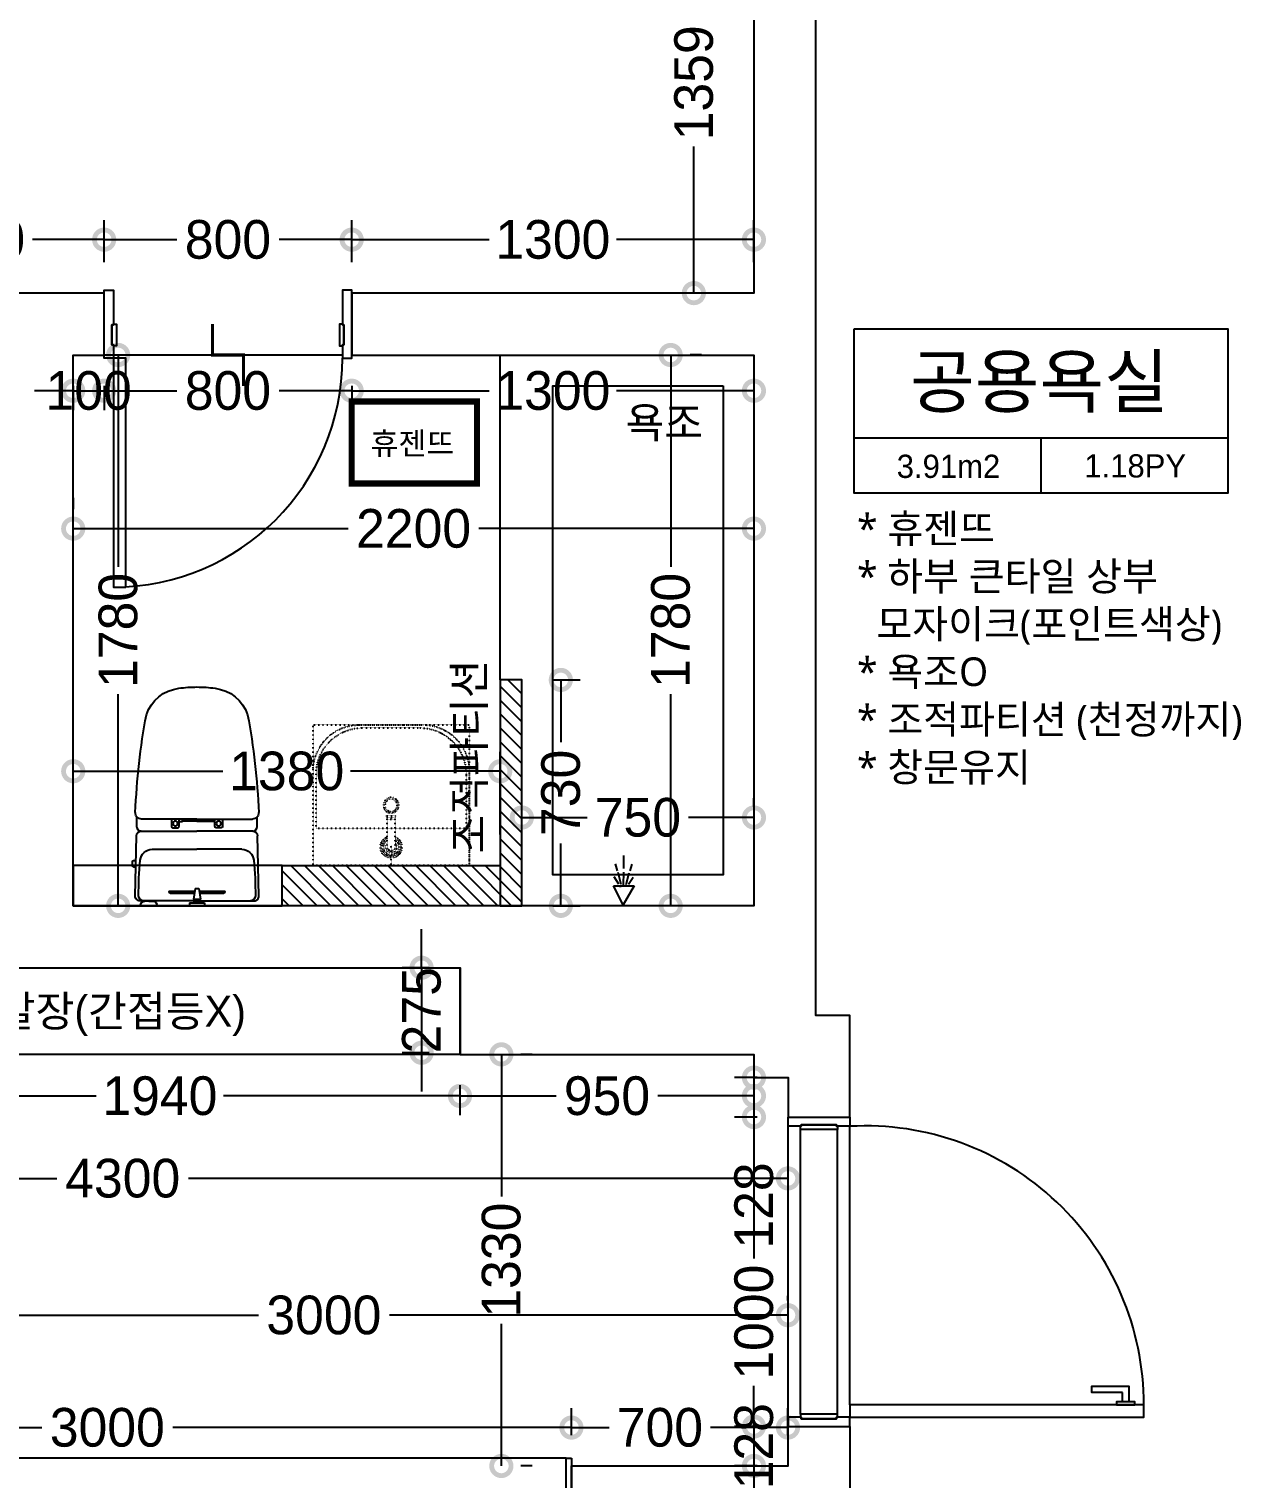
# Model space of a CAD drawing. Header units: millimetres. Extents: x 43335 to 261478, y -4312 to 41218.
# Drawn here: x 103300 to 107217, y 17575 to 22261 of the extents above; entities that cross this region are included whole.
import ezdxf
from ezdxf.enums import TextEntityAlignment as Align

# ---------------------------------------------------------------- set-up
doc = ezdxf.new("R2010")
doc.units = ezdxf.units.MM
for name, pattern in [('CONT', [2, 1, 1]), ('DOT', [0.25, 0, -0.25]), ('HIDDEN', [0.375, 0.25, -0.125])]:
    doc.linetypes.add(name, pattern=pattern)
for name, color, linetype in [('0-ELC TEXT', 7, 'Continuous'), ('03-TEXT', 3, 'Continuous'), ('06-FUR', 6, 'Continuous'), ('3.기호.계단선', 30, 'Continuous'), ('BATH', 5, 'Continuous'), ('CO-BATH', 6, 'Continuous'), ('DIM', 7, 'Continuous'), ('FIN', 2, 'Continuous'), ('HL', 6, 'HIDDEN'), ('P-门', 4, 'Continuous'), ('S-DIM', 7, 'Continuous'), ('TOILET-1', 6, 'Continuous'), ('문자선', 3, 'Continuous'), ('벽1', 2, 'Continuous'), ('욕실마감선', 4, 'Continuous'), ('인테리어_가구_제작', 6, 'Continuous'), ('인테리어_기타', 8, 'Continuous'), ('인테리어_해치_벽체', 8, 'Continuous'), ('평면_가구', 6, 'Continuous')]:
    doc.layers.add(name, color=color, linetype=linetype)
doc.layers.add('001_벽_창호', color=4, linetype='Continuous', lineweight=9)
doc.layers.add('C-LIGHITING', color=1, linetype='Continuous', lineweight=0)
doc.styles.add('넥슨고딕', font='HANDotum.ttf')
doc.styles.add('돋움', font='malgun.ttf')
doc.styles.add('스타일1', font='HANDotum.ttf')
doc.styles.add('코레일둥고', font='HANDotum.ttf')
doc.dimstyles.new('50', dxfattribs={"dimscale": 50, "dimtxt": 2.5, "dimasz": 2.5, "dimexe": 1.25, "dimexo": 2, "dimtad": 0, "dimdec": 0, "dimtxsty": '스타일1', "dimblk": 'DOTSMALL', "dimcen": 2.5, "dimclrd": 1, "dimclre": 1, "dimclrt": 2, "dimadec": 0, "dimazin": 0, "dimtfac": 1, "dimtdec": 0, "dimtix": 1, "dimtmove": 0, "dimatfit": 3, "dimldrblk": 'DOTSMALL', "dimfxl": 1.25, "dimarcsym": 0})

# ---------------------------------------------------------------- blocks, each defined once
blk = doc.blocks.new('_DOTSMALL')
at = {"color": 0, "linetype": 'ByBlock', "const_width": 0.5}
blk.add_lwpolyline([(-0.0625, 0, 1), (0.0625, 0, 1)], format="xyb", close=True, dxfattribs=at)
blk = doc.blocks.new('*D210')
at = {"layer": 'Defpoints', "color": 0, "transparency": 16777216}
for p in [(104826.4, 18947.5), (104826.4, 17617.5), (104826.4, 17617.5)]:
    blk.add_point(p, dxfattribs=at)
at = {"layer": 'S-DIM', "color": 1, "lineweight": -2, "transparency": 16777216}
for p, q in [((104826.4, 18947.5), (104826.4, 18488.5)), ((104926.4, 18947.5), (104888.9, 18947.5)), ((104826.4, 17617.5), (104826.4, 18076.4)), ((104926.4, 17617.5), (104888.9, 17617.5))]:
    blk.add_line(p, q, dxfattribs=at)
at = {"layer": 'S-DIM', "color": 1, "lineweight": -2, "transparency": 16777216, "xscale": 125, "yscale": 125, "zscale": 125}
for p, rotation in [((104826.4, 18947.5), 90), ((104826.4, 17617.5), 270)]:
    blk.add_blockref('_DOTSMALL', p, dxfattribs=dict(at, rotation=rotation))
at = {"layer": 'S-DIM', "color": 2, "transparency": 16777216, "insert": (104826.4, 18282.5), "char_height": 125, "attachment_point": 5, "rotation": 90, "style": '스타일1'}
blk.add_mtext('1330', dxfattribs=at)
blk = doc.blocks.new('*D211')
at = {"layer": 'Defpoints', "color": 0, "transparency": 16777216}
for p in [(101452.7, 18546.7), (101452.7, 18546.7), (105752.7, 18546.7)]:
    blk.add_point(p, dxfattribs=at)
at = {"layer": 'S-DIM', "color": 1, "lineweight": -2, "transparency": 16777216}
for p, q in [((101452.7, 18646.7), (101452.7, 18609.2)), ((105752.7, 18646.7), (105752.7, 18609.2)), ((101452.7, 18546.7), (103389.7, 18546.7)), ((105752.7, 18546.7), (103815.8, 18546.7))]:
    blk.add_line(p, q, dxfattribs=at)
at = {"layer": 'S-DIM', "color": 1, "lineweight": -2, "transparency": 16777216, "xscale": 125, "yscale": 125, "zscale": 125, "rotation": 180}
blk.add_blockref('_DOTSMALL', (101452.7, 18546.7), dxfattribs=at)
at = {"layer": 'S-DIM', "color": 1, "lineweight": -2, "transparency": 16777216, "xscale": 125, "yscale": 125, "zscale": 125}
blk.add_blockref('_DOTSMALL', (105752.7, 18546.7), dxfattribs=at)
at = {"layer": 'S-DIM', "color": 2, "transparency": 16777216, "insert": (103602.7, 18546.7), "char_height": 125, "attachment_point": 5, "style": '스타일1'}
blk.add_mtext('4300', dxfattribs=at)
blk = doc.blocks.new('*D212')
at = {"layer": 'Defpoints', "color": 0, "transparency": 16777216}
for p in [(105373.6, 21207.5), (105373.6, 19427.5), (105373.6, 19427.5)]:
    blk.add_point(p, dxfattribs=at)
at = {"layer": 'S-DIM', "color": 1, "lineweight": -2, "transparency": 16777216}
for p, q in [((105373.6, 21207.5), (105373.6, 20523.5)), ((105473.6, 21207.5), (105436.1, 21207.5)), ((105373.6, 19427.5), (105373.6, 20111.4)), ((105473.6, 19427.5), (105436.1, 19427.5))]:
    blk.add_line(p, q, dxfattribs=at)
at = {"layer": 'S-DIM', "color": 1, "lineweight": -2, "transparency": 16777216, "xscale": 125, "yscale": 125, "zscale": 125}
for p, rotation in [((105373.6, 21207.5), 90), ((105373.6, 19427.5), 270)]:
    blk.add_blockref('_DOTSMALL', p, dxfattribs=dict(at, rotation=rotation))
at = {"layer": 'S-DIM', "color": 2, "transparency": 16777216, "insert": (105373.6, 20317.5), "char_height": 125, "attachment_point": 5, "rotation": 90, "style": '스타일1'}
blk.add_mtext('1780', dxfattribs=at)
blk = doc.blocks.new('gasdgasdgsd')
at = {"layer": 'CO-BATH', "color": 8, "linetype": 'DOT'}
for p, q in [((103359.9, 11032.7), (103054.9, 11032.7)), ((103054.9, 11032.7), (103054.9, 10527.7)), ((103349.9, 11022.7), (103174.9, 11022.7)), ((103174.9, 11022.7), (103174.9, 10537.7)), ((103499.9, 10687.7), (103499.9, 10872.7)), ((103509.9, 10677.7), (103509.9, 10882.7)), ((103054.9, 10780.2), (103119.9, 10780.2)), ((103114.9, 10792.7), (103205.4, 10792.7)), ((103205.4, 10793.7), (103210.4, 10793.7)), ((103205.4, 10766.7), (103205.4, 10793.7)), ((103210.4, 10794.7), (103215.4, 10794.7)), ((103210.4, 10765.7), (103210.4, 10794.7)), ((103215.4, 10765.7), (103215.4, 10794.7)), ((103114.9, 10767.7), (103205.4, 10767.7)), ((103205.4, 10766.7), (103210.4, 10766.7)), ((103210.4, 10765.7), (103215.4, 10765.7)), ((103054.9, 10527.7), (103359.9, 10527.7)), ((103174.9, 10537.7), (103349.9, 10537.7))]:
    blk.add_line(p, q, dxfattribs=at)
blk.add_lwpolyline([(103509.9, 10527.7), (103509.9, 11032.7), (103054.9, 11032.7), (103054.9, 10527.7)], close=True, dxfattribs=at)
for radius in [25, 20]:
    blk.add_circle((103249.9, 10780.2), radius, dxfattribs=at)
for centre, radius, start, end in [((103349.9, 10872.7), 150, 0, 90), ((103359.9, 10882.7), 150, 0, 90), ((103114.9, 10780.2), 35, 20.9248, 339.0751), ((103114.9, 10780.2), 30, 24.6243, 335.3757), ((103114.9, 10780.2), 25, 30, 330), ((103114.9, 10780.2), 18, 43.9829, 316.017), ((103114.9, 10780.2), 12.5, 90, 270), ((103349.9, 10687.7), 150, 270, 0), ((103359.9, 10677.7), 150, 270, 0)]:
    blk.add_arc(centre, radius, start, end, dxfattribs=at)
blk = doc.blocks.new('A$C4B2D31F0')
at = {"layer": 'FIN', "color": 4}
for p, q in [((185, 690.9), (20.4, 690.9)), ((37.2, 692.3), (24.7, 692.3)), ((37.2, 692.3), (49.7, 692.3)), ((200.9, 690.9), (365.5, 690.9)), ((47.7, 523.7), (192.9, 523.7)), ((338.2, 523.7), (192.9, 523.7)), ((12.6, 465.9), (192.9, 465.9)), ((192.9, 426.6), (13.7, 426.6)), ((373.3, 465.9), (192.9, 465.9)), ((192.9, 426.6), (372.2, 426.6))]:
    blk.add_line(p, q, dxfattribs=at)
for points in [[(20.4, 690.9), (7.9, 690.9, 0.421209), (-7.1, 675.5), (-2.4, 480.5, 0.001659)], [(365.5, 690.9), (378, 690.9, -0.421209), (392.9, 675.5), (388.3, 480.5, -0.001659)], [(12.6, 465.9, 0.371724), (-1.8, 451.2, 0.003515), (-1, 420.3, 0.320541)], [(373.3, 465.9, -0.371724), (387.7, 451.2, -0.003515), (386.9, 420.3, -0.320541)]]:
    blk.add_lwpolyline(points, format="xyb", dxfattribs=at)
for centre, radius, start, end in [((24.7, 707.3), 15, 180, 270), ((49.7, 707.3), 15, 270, 0), ((1004.3, 663.1), 1000, 179.3116, 185.9437), ((20.4, 674.9), 16, 90, 179.3116), ((365.5, 674.9), 16, 0.6884, 90), ((-618.4, 663.1), 1000, 354.0563, 0.6884), ((49.4, 563.7), 40, 185.9437, 267.5129), ((336.5, 563.7), 40, 272.4871, 354.0563), ((12.6, 480.9), 15, 181.3651, 270), ((373.3, 480.9), 15, 270, 358.6349), ((13.7, 406.6), 20, 90, 182.3333), ((372.2, 406.6), 20, 357.6667, 90), ((2197.7, 495.6), 2205.9, 182.3333, 190.6081), ((-1811.8, 495.6), 2205.9, 349.3919, 357.6667), ((148.7, 128.9), 125.5, 198.2964, 263.4241), ((237.2, 128.9), 125.5, 276.5759, 341.7036), ((192.9, 405.9), 405.9, 261.6993, 270), ((192.9, 405.9), 405.9, 270, 278.3007)]:
    blk.add_arc(centre, radius, start, end, dxfattribs=at)
at = {"layer": 'HL', "linetype": 'Continuous'}
for p, q in [((168.9, 697.3), (168.9, 707.3)), ((216.9, 697.3), (216.9, 707.3)), ((106.4, 666.3), (184.4, 666.3)), ((106.4, 659.3), (185.5, 659.3)), ((168.9, 697.3), (216.9, 697.3)), ((186, 692.5), (180.6, 697.3)), ((181.6, 685.5), (186, 692.5)), ((187, 651.2), (181.6, 685.5)), ((181.6, 685.5), (204.3, 685.5)), ((186, 692.5), (199.9, 692.5)), ((198.9, 651.2), (204.3, 685.5)), ((199.9, 692.5), (205.3, 697.3)), ((204.3, 685.5), (199.9, 692.5)), ((200.4, 659.3), (279.4, 659.3)), ((201.4, 666.3), (279.4, 666.3)), ((187, 651.2), (198.9, 651.2)), ((-16, 576.9), (-16, 564.8)), ((-12, 580.9), (-4.8, 580.9)), ((-12, 560.8), (-4.3, 560.8)), ((192.9, 433.7), (146.6, 433.7)), ((192.9, 433.7), (239.3, 433.7))]:
    blk.add_line(p, q, dxfattribs=at)
for points in [[(110.4, 426.6), (110.4, 450.8, -0.414214), (114.4, 454.8), (130.9, 454.8, -0.414214), (134.9, 450.8), (134.9, 435.2), (134.9, 426.6)], [(134.9, 435.2), (144.6, 435.2, -0.414214), (146.6, 433.2), (146.6, 426.6)], [(251, 435.2), (241.3, 435.2, 0.414214), (239.3, 433.2), (239.3, 426.6)], [(275.5, 426.6), (275.5, 450.8, 0.414214), (271.5, 454.8), (255, 454.8, 0.414214), (251, 450.8), (251, 435.2), (251, 426.6)]]:
    blk.add_lwpolyline(points, format="xyb", dxfattribs=at)
for centre in [(122.9, 440.9), (262.9, 440.9)]:
    blk.add_circle(centre, 8, dxfattribs=at)
for centre, radius, start, end in [((106.4, 662.8), 3.5, 90, 270), ((279.4, 662.8), 3.5, 270, 90), ((-12, 576.9), 4, 90, 180), ((-12, 564.8), 4, 180, 270)]:
    blk.add_arc(centre, radius, start, end, dxfattribs=at)
blk = doc.blocks.new('AC-8')
at = {"layer": 'BATH'}
for p, q in [((-50.8, 54), (-0.1, 142.7)), ((-0.1, 142.7), (45.4, 54)), ((45.4, 54), (-50.8, 54)), ((-24.7, 46.5), (-46.3, 12.2)), ((-13.5, 47.3), (-27.7, -7.9)), ((-1.6, 49.5), (-1.6, -10.8)), ((10.4, 47.3), (24.5, -7.9)), ((21.6, 46.5), (43.2, 12.2)), ((-31.4, -16.2), (-41.1, -49)), ((-1.6, -27.3), (-1.6, -88.5)), ((28.3, -16.2), (38, -49))]:
    blk.add_line(p, q, dxfattribs=at)
blk = doc.blocks.new('A$C1AC25B95')
at = {"layer": '욕실마감선', "color": 8}
for p, q in [((28.3, 72.3), (28.3, 75)), ((53.3, 73.7), (53.3, 75))]:
    blk.add_line(p, q, dxfattribs=at)
at = {"layer": 'TOILET-1', "linetype": 'Continuous', "xscale": 0.873786407766195, "yscale": 0.873786407766195, "zscale": 0.873786407766195, "rotation": 180}
blk.add_blockref('AC-8', (39.7, 124.7), dxfattribs=at)
blk = doc.blocks.new('*D226')
at = {"layer": 'Defpoints', "color": 0, "transparency": 16777216}
for p in [(105642.7, 22766.5), (105448.5, 21407.5), (105642.7, 21407.5)]:
    blk.add_point(p, dxfattribs=at)
at = {"layer": 'S-DIM', "color": 1, "lineweight": -2, "transparency": 16777216}
for p, q in [((105542.7, 22766.5), (105386, 22766.5)), ((105448.5, 22766.5), (105448.5, 22293)), ((105448.5, 21407.5), (105448.5, 21880.9)), ((105542.7, 21407.5), (105386, 21407.5))]:
    blk.add_line(p, q, dxfattribs=at)
at = {"layer": 'S-DIM', "color": 1, "lineweight": -2, "transparency": 16777216, "xscale": 125, "yscale": 125, "zscale": 125}
for p, rotation in [((105448.5, 22766.5), 90), ((105448.5, 21407.5), 270)]:
    blk.add_blockref('_DOTSMALL', p, dxfattribs=dict(at, rotation=rotation))
at = {"layer": 'S-DIM', "color": 2, "transparency": 16777216, "insert": (105448.5, 22087), "char_height": 125, "attachment_point": 5, "rotation": 90, "style": '스타일1'}
blk.add_mtext('1359', dxfattribs=at)
blk = doc.blocks.new('*D227')
at = {"layer": 'Defpoints', "color": 0, "transparency": 16777216}
for p in [(105642.7, 21580.2), (104342.7, 21407.5), (105642.7, 21407.5)]:
    blk.add_point(p, dxfattribs=at)
at = {"layer": 'S-DIM', "color": 1, "lineweight": -2, "transparency": 16777216}
for p, q in [((104342.7, 21507.5), (104342.7, 21642.7)), ((105642.7, 21507.5), (105642.7, 21642.7)), ((104342.7, 21580.2), (104786.7, 21580.2)), ((105642.7, 21580.2), (105198.7, 21580.2))]:
    blk.add_line(p, q, dxfattribs=at)
at = {"layer": 'S-DIM', "color": 1, "lineweight": -2, "transparency": 16777216, "xscale": 125, "yscale": 125, "zscale": 125, "rotation": 180}
blk.add_blockref('_DOTSMALL', (104342.7, 21580.2), dxfattribs=at)
at = {"layer": 'S-DIM', "color": 1, "lineweight": -2, "transparency": 16777216, "xscale": 125, "yscale": 125, "zscale": 125}
blk.add_blockref('_DOTSMALL', (105642.7, 21580.2), dxfattribs=at)
at = {"layer": 'S-DIM', "color": 2, "transparency": 16777216, "insert": (104992.7, 21580.2), "char_height": 125, "attachment_point": 5, "style": '스타일1'}
blk.add_mtext('1300', dxfattribs=at)
blk = doc.blocks.new('*D228')
at = {"layer": 'Defpoints', "color": 0, "transparency": 16777216}
for p in [(103542.7, 21580.2), (103542.7, 21407.5), (104342.7, 21407.5)]:
    blk.add_point(p, dxfattribs=at)
at = {"layer": 'S-DIM', "color": 1, "lineweight": -2, "transparency": 16777216}
for p, q in [((103542.7, 21507.5), (103542.7, 21642.7)), ((104342.7, 21507.5), (104342.7, 21642.7)), ((103542.7, 21580.2), (103777.6, 21580.2)), ((104342.7, 21580.2), (104107.9, 21580.2))]:
    blk.add_line(p, q, dxfattribs=at)
at = {"layer": 'S-DIM', "color": 1, "lineweight": -2, "transparency": 16777216, "xscale": 125, "yscale": 125, "zscale": 125, "rotation": 180}
blk.add_blockref('_DOTSMALL', (103542.7, 21580.2), dxfattribs=at)
at = {"layer": 'S-DIM', "color": 1, "lineweight": -2, "transparency": 16777216, "xscale": 125, "yscale": 125, "zscale": 125}
blk.add_blockref('_DOTSMALL', (104342.7, 21580.2), dxfattribs=at)
at = {"layer": 'S-DIM', "color": 2, "transparency": 16777216, "insert": (103942.7, 21580.2), "char_height": 125, "attachment_point": 5, "style": '스타일1'}
blk.add_mtext('800', dxfattribs=at)
blk = doc.blocks.new('*D229')
at = {"layer": 'Defpoints', "color": 0, "transparency": 16777216}
for p in [(103542.7, 21580.2), (102752.7, 21407.5), (103542.7, 21407.5)]:
    blk.add_point(p, dxfattribs=at)
at = {"layer": 'S-DIM', "color": 1, "lineweight": -2, "transparency": 16777216}
for p, q in [((102752.7, 21507.5), (102752.7, 21642.7)), ((103542.7, 21507.5), (103542.7, 21642.7)), ((102752.7, 21580.2), (102983.9, 21580.2)), ((103542.7, 21580.2), (103311.6, 21580.2))]:
    blk.add_line(p, q, dxfattribs=at)
at = {"layer": 'S-DIM', "color": 1, "lineweight": -2, "transparency": 16777216, "xscale": 125, "yscale": 125, "zscale": 125, "rotation": 180}
blk.add_blockref('_DOTSMALL', (102752.7, 21580.2), dxfattribs=at)
at = {"layer": 'S-DIM', "color": 1, "lineweight": -2, "transparency": 16777216, "xscale": 125, "yscale": 125, "zscale": 125}
blk.add_blockref('_DOTSMALL', (103542.7, 21580.2), dxfattribs=at)
at = {"layer": 'S-DIM', "color": 2, "transparency": 16777216, "insert": (103147.7, 21580.2), "char_height": 125, "attachment_point": 5, "style": '스타일1'}
blk.add_mtext('790', dxfattribs=at)
blk = doc.blocks.new('*D314')
at = {"layer": 'Defpoints', "color": 0, "transparency": 16777216}
for p in [(104692.7, 18947.5), (105642.7, 18947.5), (105642.7, 18813.2)]:
    blk.add_point(p, dxfattribs=at)
at = {"layer": 'S-DIM', "color": 1, "lineweight": -2, "transparency": 16777216}
for p, q in [((104692.7, 18847.5), (104692.7, 18750.7)), ((105642.7, 18847.5), (105642.7, 18750.7)), ((104692.7, 18813.2), (105003.5, 18813.2)), ((105642.7, 18813.2), (105332, 18813.2))]:
    blk.add_line(p, q, dxfattribs=at)
at = {"layer": 'S-DIM', "color": 1, "lineweight": -2, "transparency": 16777216, "xscale": 125, "yscale": 125, "zscale": 125, "rotation": 180}
blk.add_blockref('_DOTSMALL', (104692.7, 18813.2), dxfattribs=at)
at = {"layer": 'S-DIM', "color": 1, "lineweight": -2, "transparency": 16777216, "xscale": 125, "yscale": 125, "zscale": 125}
blk.add_blockref('_DOTSMALL', (105642.7, 18813.2), dxfattribs=at)
at = {"layer": 'S-DIM', "color": 2, "transparency": 16777216, "insert": (105167.7, 18813.2), "char_height": 125, "attachment_point": 5, "style": '스타일1'}
blk.add_mtext('950', dxfattribs=at)
blk = doc.blocks.new('*D283')
at = {"layer": 'Defpoints', "color": 0, "transparency": 16777216}
for p in [(105752.7, 18872.5), (105642.7, 18745), (105752.7, 18745)]:
    blk.add_point(p, dxfattribs=at)
at = {"layer": 'S-DIM', "color": 1, "lineweight": -2, "transparency": 16777216}
for p, q in [((105652.7, 18872.5), (105580.2, 18872.5)), ((105642.7, 18872.5), (105642.7, 18745)), ((105652.7, 18745), (105580.2, 18745)), ((105642.7, 18745), (105642.7, 18618.7))]:
    blk.add_line(p, q, dxfattribs=at)
at = {"layer": 'S-DIM', "color": 1, "lineweight": -2, "transparency": 16777216, "xscale": 125, "yscale": 125, "zscale": 125}
for p, rotation in [((105642.7, 18872.5), 90), ((105642.7, 18745), 270)]:
    blk.add_blockref('_DOTSMALL', p, dxfattribs=dict(at, rotation=rotation))
at = {"layer": 'S-DIM', "color": 2, "transparency": 16777216, "insert": (105642.7, 18459.1), "char_height": 125, "attachment_point": 5, "rotation": 90, "style": '스타일1'}
blk.add_mtext('128', dxfattribs=at)
blk = doc.blocks.new('*D284')
at = {"layer": 'Defpoints', "color": 0, "transparency": 16777216}
for p in [(105752.7, 18745), (105642.7, 17745), (105752.7, 17745)]:
    blk.add_point(p, dxfattribs=at)
at = {"layer": 'S-DIM', "color": 1, "lineweight": -2, "transparency": 16777216}
for p, q in [((105652.7, 18745), (105580.2, 18745)), ((105642.7, 18745), (105642.7, 18288.1)), ((105642.7, 17745), (105642.7, 17876.1)), ((105652.7, 17745), (105580.2, 17745))]:
    blk.add_line(p, q, dxfattribs=at)
at = {"layer": 'S-DIM', "color": 1, "lineweight": -2, "transparency": 16777216, "xscale": 125, "yscale": 125, "zscale": 125}
for p, rotation in [((105642.7, 18745), 90), ((105642.7, 17745), 270)]:
    blk.add_blockref('_DOTSMALL', p, dxfattribs=dict(at, rotation=rotation))
at = {"layer": 'S-DIM', "color": 2, "transparency": 16777216, "insert": (105642.7, 18082.1), "char_height": 125, "attachment_point": 5, "rotation": 90, "style": '스타일1'}
blk.add_mtext('1000', dxfattribs=at)
blk = doc.blocks.new('*D285')
at = {"layer": 'Defpoints', "color": 0, "transparency": 16777216}
for p in [(105752.7, 17745), (105642.7, 17617.5), (105752.7, 17617.5)]:
    blk.add_point(p, dxfattribs=at)
at = {"layer": 'S-DIM', "color": 1, "lineweight": -2, "transparency": 16777216}
for p, q in [((105642.7, 17745), (105642.7, 17870)), ((105652.7, 17745), (105580.2, 17745)), ((105642.7, 17745), (105642.7, 17617.5)), ((105652.7, 17617.5), (105580.2, 17617.5)), ((105642.7, 17617.5), (105642.7, 17492.5))]:
    blk.add_line(p, q, dxfattribs=at)
at = {"layer": 'S-DIM', "color": 1, "lineweight": -2, "transparency": 16777216, "xscale": 125, "yscale": 125, "zscale": 125}
for p, rotation in [((105642.7, 17745), 270), ((105642.7, 17617.5), 90)]:
    blk.add_blockref('_DOTSMALL', p, dxfattribs=dict(at, rotation=rotation))
at = {"layer": 'S-DIM', "color": 2, "transparency": 16777216, "insert": (105642.7, 17681.2), "char_height": 125, "attachment_point": 5, "rotation": 90, "style": '스타일1'}
blk.add_mtext('128', dxfattribs=at)
blk = doc.blocks.new('*D286')
at = {"layer": 'Defpoints', "color": 0, "transparency": 16777216}
for p in [(105752.7, 17741.6), (105052.9, 17617.5), (105752.7, 17617.5)]:
    blk.add_point(p, dxfattribs=at)
at = {"layer": 'S-DIM', "color": 1, "lineweight": -2, "transparency": 16777216}
for p, q in [((105052.9, 17717.5), (105052.9, 17804.1)), ((105752.7, 17717.5), (105752.7, 17804.1)), ((105052.9, 17741.6), (105174.9, 17741.6)), ((105752.7, 17741.6), (105502.5, 17741.6))]:
    blk.add_line(p, q, dxfattribs=at)
at = {"layer": 'S-DIM', "color": 1, "lineweight": -2, "transparency": 16777216, "xscale": 125, "yscale": 125, "zscale": 125, "rotation": 180}
blk.add_blockref('_DOTSMALL', (105052.9, 17741.6), dxfattribs=at)
at = {"layer": 'S-DIM', "color": 1, "lineweight": -2, "transparency": 16777216, "xscale": 125, "yscale": 125, "zscale": 125}
blk.add_blockref('_DOTSMALL', (105752.7, 17741.6), dxfattribs=at)
at = {"layer": 'S-DIM', "color": 2, "transparency": 16777216, "insert": (105338.7, 17741.6), "char_height": 125, "attachment_point": 5, "style": '스타일1'}
blk.add_mtext('700', dxfattribs=at)
blk = doc.blocks.new('*D287')
at = {"layer": 'Defpoints', "color": 0, "transparency": 16777216}
for p in [(102052.9, 17741.6), (102052.9, 17617.5), (105052.9, 17617.5)]:
    blk.add_point(p, dxfattribs=at)
at = {"layer": 'S-DIM', "color": 1, "lineweight": -2, "transparency": 16777216}
for p, q in [((102052.9, 17717.5), (102052.9, 17804.1)), ((105052.9, 17717.5), (105052.9, 17804.1)), ((102052.9, 17741.6), (103341.2, 17741.6)), ((105052.9, 17741.6), (103764.6, 17741.6))]:
    blk.add_line(p, q, dxfattribs=at)
at = {"layer": 'S-DIM', "color": 1, "lineweight": -2, "transparency": 16777216, "xscale": 125, "yscale": 125, "zscale": 125, "rotation": 180}
blk.add_blockref('_DOTSMALL', (102052.9, 17741.6), dxfattribs=at)
at = {"layer": 'S-DIM', "color": 1, "lineweight": -2, "transparency": 16777216, "xscale": 125, "yscale": 125, "zscale": 125}
blk.add_blockref('_DOTSMALL', (105052.9, 17741.6), dxfattribs=at)
at = {"layer": 'S-DIM', "color": 2, "transparency": 16777216, "insert": (103552.9, 17741.6), "char_height": 125, "attachment_point": 5, "style": '스타일1'}
blk.add_mtext('3000', dxfattribs=at)
blk = doc.blocks.new('*D315')
at = {"layer": 'Defpoints', "color": 0, "transparency": 16777216}
for p in [(102752.7, 18947.5), (104692.7, 18947.5), (102752.7, 18813.2)]:
    blk.add_point(p, dxfattribs=at)
at = {"layer": 'S-DIM', "color": 1, "lineweight": -2, "transparency": 16777216}
for p, q in [((102752.7, 18847.5), (102752.7, 18750.7)), ((104692.7, 18847.5), (104692.7, 18750.7)), ((102752.7, 18813.2), (103516.7, 18813.2)), ((104692.7, 18813.2), (103928.7, 18813.2))]:
    blk.add_line(p, q, dxfattribs=at)
at = {"layer": 'S-DIM', "color": 1, "lineweight": -2, "transparency": 16777216, "xscale": 125, "yscale": 125, "zscale": 125, "rotation": 180}
blk.add_blockref('_DOTSMALL', (102752.7, 18813.2), dxfattribs=at)
at = {"layer": 'S-DIM', "color": 1, "lineweight": -2, "transparency": 16777216, "xscale": 125, "yscale": 125, "zscale": 125}
blk.add_blockref('_DOTSMALL', (104692.7, 18813.2), dxfattribs=at)
at = {"layer": 'S-DIM', "color": 2, "transparency": 16777216, "insert": (103722.7, 18813.2), "char_height": 125, "attachment_point": 5, "style": '스타일1'}
blk.add_mtext('1940', dxfattribs=at)
blk = doc.blocks.new('*D316')
at = {"layer": 'Defpoints', "color": 0, "transparency": 16777216}
for p in [(104692.7, 19227.5), (104568.6, 18952.7), (104692.7, 18952.7)]:
    blk.add_point(p, dxfattribs=at)
at = {"layer": 'S-DIM', "color": 1, "lineweight": -2, "transparency": 16777216}
for p, q in [((104568.6, 19227.5), (104568.6, 19352.5)), ((104592.7, 19227.5), (104506.1, 19227.5)), ((104568.6, 19227.5), (104568.6, 18952.7)), ((104592.7, 18952.7), (104506.1, 18952.7)), ((104568.6, 18952.7), (104568.6, 18827.7))]:
    blk.add_line(p, q, dxfattribs=at)
at = {"layer": 'S-DIM', "color": 1, "lineweight": -2, "transparency": 16777216, "xscale": 125, "yscale": 125, "zscale": 125}
for p, rotation in [((104568.6, 19227.5), 270), ((104568.6, 18952.7), 90)]:
    blk.add_blockref('_DOTSMALL', p, dxfattribs=dict(at, rotation=rotation))
at = {"layer": 'S-DIM', "color": 2, "transparency": 16777216, "insert": (104568.6, 19090.1), "char_height": 125, "attachment_point": 5, "rotation": 90, "style": '스타일1'}
blk.add_mtext('275', dxfattribs=at)
blk = doc.blocks.new('*D279')
at = {"layer": 'Defpoints', "color": 0, "transparency": 16777216}
for p in [(105642.7, 19712.9), (104892.7, 19648.2), (105642.7, 19648.2)]:
    blk.add_point(p, dxfattribs=at)
at = {"layer": 'S-DIM', "color": 1, "lineweight": -2, "transparency": 16777216}
for p, q in [((104892.7, 19748.2), (104892.7, 19775.4)), ((105642.7, 19748.2), (105642.7, 19775.4)), ((104892.7, 19712.9), (105103.9, 19712.9)), ((105642.7, 19712.9), (105431.6, 19712.9))]:
    blk.add_line(p, q, dxfattribs=at)
at = {"layer": 'S-DIM', "color": 1, "lineweight": -2, "transparency": 16777216, "xscale": 125, "yscale": 125, "zscale": 125, "rotation": 180}
blk.add_blockref('_DOTSMALL', (104892.7, 19712.9), dxfattribs=at)
at = {"layer": 'S-DIM', "color": 1, "lineweight": -2, "transparency": 16777216, "xscale": 125, "yscale": 125, "zscale": 125}
blk.add_blockref('_DOTSMALL', (105642.7, 19712.9), dxfattribs=at)
at = {"layer": 'S-DIM', "color": 2, "transparency": 16777216, "insert": (105267.7, 19712.9), "char_height": 125, "attachment_point": 5, "style": '스타일1'}
blk.add_mtext('750', dxfattribs=at)
blk = doc.blocks.new('*D280')
at = {"layer": 'Defpoints', "color": 0, "transparency": 16777216}
for p in [(104342.7, 21207.5), (105642.7, 21207.5), (104342.7, 21092)]:
    blk.add_point(p, dxfattribs=at)
at = {"layer": 'S-DIM', "color": 1, "lineweight": -2, "transparency": 16777216}
for p, q in [((104342.7, 21107.5), (104342.7, 21029.5)), ((104342.7, 21092), (104786.7, 21092)), ((105642.7, 21092), (105198.7, 21092)), ((105642.7, 21107.5), (105642.7, 21029.5))]:
    blk.add_line(p, q, dxfattribs=at)
at = {"layer": 'S-DIM', "color": 1, "lineweight": -2, "transparency": 16777216, "xscale": 125, "yscale": 125, "zscale": 125, "rotation": 180}
blk.add_blockref('_DOTSMALL', (104342.7, 21092), dxfattribs=at)
at = {"layer": 'S-DIM', "color": 1, "lineweight": -2, "transparency": 16777216, "xscale": 125, "yscale": 125, "zscale": 125}
blk.add_blockref('_DOTSMALL', (105642.7, 21092), dxfattribs=at)
at = {"layer": 'S-DIM', "color": 2, "transparency": 16777216, "insert": (104992.7, 21092), "char_height": 125, "attachment_point": 5, "style": '스타일1'}
blk.add_mtext('1300', dxfattribs=at)
blk = doc.blocks.new('*D281')
at = {"layer": 'Defpoints', "color": 0, "transparency": 16777216}
for p in [(103542.7, 21207.5), (104342.7, 21207.5), (104342.7, 21092)]:
    blk.add_point(p, dxfattribs=at)
at = {"layer": 'S-DIM', "color": 1, "lineweight": -2, "transparency": 16777216}
for p, q in [((103542.7, 21107.5), (103542.7, 21029.5)), ((103542.7, 21092), (103777.6, 21092)), ((104342.7, 21092), (104107.9, 21092)), ((104342.7, 21107.5), (104342.7, 21029.5))]:
    blk.add_line(p, q, dxfattribs=at)
at = {"layer": 'S-DIM', "color": 1, "lineweight": -2, "transparency": 16777216, "xscale": 125, "yscale": 125, "zscale": 125, "rotation": 180}
blk.add_blockref('_DOTSMALL', (103542.7, 21092), dxfattribs=at)
at = {"layer": 'S-DIM', "color": 1, "lineweight": -2, "transparency": 16777216, "xscale": 125, "yscale": 125, "zscale": 125}
blk.add_blockref('_DOTSMALL', (104342.7, 21092), dxfattribs=at)
at = {"layer": 'S-DIM', "color": 2, "transparency": 16777216, "insert": (103942.7, 21092), "char_height": 125, "attachment_point": 5, "style": '스타일1'}
blk.add_mtext('800', dxfattribs=at)
blk = doc.blocks.new('*D293')
at = {"layer": 'Defpoints', "color": 0, "transparency": 16777216}
for p in [(103442.7, 21207.5), (103542.7, 21207.5), (103542.7, 21092)]:
    blk.add_point(p, dxfattribs=at)
at = {"layer": 'S-DIM', "color": 1, "lineweight": -2, "transparency": 16777216}
for p, q in [((103442.7, 21092), (103317.7, 21092)), ((103442.7, 21107.5), (103442.7, 21029.5)), ((103442.7, 21092), (103542.7, 21092)), ((103542.7, 21107.5), (103542.7, 21029.5)), ((103542.7, 21092), (103667.7, 21092))]:
    blk.add_line(p, q, dxfattribs=at)
at = {"layer": 'S-DIM', "color": 1, "lineweight": -2, "transparency": 16777216, "xscale": 125, "yscale": 125, "zscale": 125}
blk.add_blockref('_DOTSMALL', (103442.7, 21092), dxfattribs=at)
at = {"layer": 'S-DIM', "color": 1, "lineweight": -2, "transparency": 16777216, "xscale": 125, "yscale": 125, "zscale": 125, "rotation": 180}
blk.add_blockref('_DOTSMALL', (103542.7, 21092), dxfattribs=at)
at = {"layer": 'S-DIM', "color": 2, "transparency": 16777216, "insert": (103492.7, 21092), "char_height": 125, "attachment_point": 5, "style": '스타일1'}
blk.add_mtext('100', dxfattribs=at)
blk = doc.blocks.new('*D294')
at = {"layer": 'Defpoints', "color": 0, "transparency": 16777216}
for p in [(103442.7, 21207.5), (103442.7, 19427.5), (103588, 19427.5)]:
    blk.add_point(p, dxfattribs=at)
at = {"layer": 'S-DIM', "color": 1, "lineweight": -2, "transparency": 16777216}
for p, q in [((103542.7, 21207.5), (103650.5, 21207.5)), ((103588, 21207.5), (103588, 20523.5)), ((103588, 19427.5), (103588, 20111.4)), ((103542.7, 19427.5), (103650.5, 19427.5))]:
    blk.add_line(p, q, dxfattribs=at)
at = {"layer": 'S-DIM', "color": 1, "lineweight": -2, "transparency": 16777216, "xscale": 125, "yscale": 125, "zscale": 125}
for p, rotation in [((103588, 21207.5), 90), ((103588, 19427.5), 270)]:
    blk.add_blockref('_DOTSMALL', p, dxfattribs=dict(at, rotation=rotation))
at = {"layer": 'S-DIM', "color": 2, "transparency": 16777216, "insert": (103588, 20317.5), "char_height": 125, "attachment_point": 5, "rotation": 90, "style": '스타일1'}
blk.add_mtext('1780', dxfattribs=at)
blk = doc.blocks.new('*D295')
at = {"layer": 'Defpoints', "color": 0, "transparency": 16777216}
for p in [(104822.7, 19862.5), (103442.7, 19557.5), (104822.7, 19557.5)]:
    blk.add_point(p, dxfattribs=at)
at = {"layer": 'S-DIM', "color": 1, "lineweight": -2, "transparency": 16777216}
for p, q in [((103442.7, 19657.5), (103442.7, 19925)), ((104822.7, 19657.5), (104822.7, 19925)), ((103442.7, 19862.5), (103926.7, 19862.5)), ((104822.7, 19862.5), (104338.7, 19862.5))]:
    blk.add_line(p, q, dxfattribs=at)
at = {"layer": 'S-DIM', "color": 1, "lineweight": -2, "transparency": 16777216, "xscale": 125, "yscale": 125, "zscale": 125, "rotation": 180}
blk.add_blockref('_DOTSMALL', (103442.7, 19862.5), dxfattribs=at)
at = {"layer": 'S-DIM', "color": 1, "lineweight": -2, "transparency": 16777216, "xscale": 125, "yscale": 125, "zscale": 125}
blk.add_blockref('_DOTSMALL', (104822.7, 19862.5), dxfattribs=at)
at = {"layer": 'S-DIM', "color": 2, "transparency": 16777216, "insert": (104132.7, 19862.5), "char_height": 125, "attachment_point": 5, "style": '스타일1'}
blk.add_mtext('1380', dxfattribs=at)
blk = doc.blocks.new('*D296')
at = {"layer": 'Defpoints', "color": 0, "transparency": 16777216}
for p in [(104892.7, 20157.5), (104892.7, 19427.5), (105018.6, 19427.5)]:
    blk.add_point(p, dxfattribs=at)
at = {"layer": 'S-DIM', "color": 1, "lineweight": -2, "transparency": 16777216}
for p, q in [((104992.7, 20157.5), (105081.1, 20157.5)), ((105018.6, 20157.5), (105018.6, 19956.3)), ((105018.6, 19427.5), (105018.6, 19628.6)), ((104992.7, 19427.5), (105081.1, 19427.5))]:
    blk.add_line(p, q, dxfattribs=at)
at = {"layer": 'S-DIM', "color": 1, "lineweight": -2, "transparency": 16777216, "xscale": 125, "yscale": 125, "zscale": 125}
for p, rotation in [((105018.6, 20157.5), 90), ((105018.6, 19427.5), 270)]:
    blk.add_blockref('_DOTSMALL', p, dxfattribs=dict(at, rotation=rotation))
at = {"layer": 'S-DIM', "color": 2, "transparency": 16777216, "insert": (105018.6, 19792.5), "char_height": 125, "attachment_point": 5, "rotation": 90, "style": '스타일1'}
blk.add_mtext('730', dxfattribs=at)
blk = doc.blocks.new('*D297')
at = {"layer": 'Defpoints', "color": 0, "transparency": 16777216}
for p in [(103442.7, 20646.4), (105642.7, 20646.4), (105642.7, 20646.4)]:
    blk.add_point(p, dxfattribs=at)
at = {"layer": 'S-DIM', "color": 1, "lineweight": -2, "transparency": 16777216}
for p, q in [((103442.7, 20746.4), (103442.7, 20708.9)), ((105642.7, 20746.4), (105642.7, 20708.9)), ((103442.7, 20646.4), (104331.4, 20646.4)), ((105642.7, 20646.4), (104754.1, 20646.4))]:
    blk.add_line(p, q, dxfattribs=at)
at = {"layer": 'S-DIM', "color": 1, "lineweight": -2, "transparency": 16777216, "xscale": 125, "yscale": 125, "zscale": 125, "rotation": 180}
blk.add_blockref('_DOTSMALL', (103442.7, 20646.4), dxfattribs=at)
at = {"layer": 'S-DIM', "color": 1, "lineweight": -2, "transparency": 16777216, "xscale": 125, "yscale": 125, "zscale": 125}
blk.add_blockref('_DOTSMALL', (105642.7, 20646.4), dxfattribs=at)
at = {"layer": 'S-DIM', "color": 2, "transparency": 16777216, "insert": (104542.7, 20646.4), "char_height": 125, "attachment_point": 5, "style": '스타일1'}
blk.add_mtext('2200', dxfattribs=at)
blk = doc.blocks.new('ahsuehd')
at = {"layer": 'P-门', "ltscale": 15}
for p, q in [((59264.5, -22267.5), (59264.5, -21327.5)), ((59304.5, -22257.5), (59304.5, -21337.5)), ((59424.5, -22257.5), (59424.5, -21337.5)), ((59464.5, -22227.5), (59464.5, -21327.5)), ((58547.2, -22400), (55594.6, -22400))]:
    blk.add_line(p, q, dxfattribs=at)
for points in [[(57084.5, -18845), (57054.5, -18845), (57054.5, -18625), (57084.5, -18625), (57084.5, -18738), (57079.5, -18738), (57079.5, -18802), (57084.5, -18802)], [(57824.5, -18845), (57854.5, -18845), (57854.5, -18625), (57824.5, -18625), (57824.5, -18738), (57829.5, -18738), (57829.5, -18802), (57824.5, -18802)], [(57084.5, -18802), (57079.5, -18802), (57079.5, -18738), (57084.5, -18738), (57084.5, -18735), (57094.5, -18735), (57094.5, -18805), (57084.5, -18805)], [(57824.5, -18802), (57829.5, -18802), (57829.5, -18738), (57824.5, -18738), (57824.5, -18735), (57814.5, -18735), (57814.5, -18805), (57824.5, -18805)], [(57124.5, -19585), (57124.5, -18845), (57084.5, -18845), (57084.5, -19585)], [(59264.5, -21327.5), (59264.5, -21297.5), (59464.5, -21297.5), (59464.5, -21327.5), (59421.5, -21327.5), (59421.5, -21322.5), (59307.5, -21322.5), (59307.5, -21327.5)], [(59307.5, -21327.5), (59307.5, -21322.5), (59421.5, -21322.5), (59421.5, -21327.5), (59424.5, -21327.5), (59424.5, -21337.5), (59304.5, -21337.5), (59304.5, -21327.5)], [(59464.5, -22267.5), (60414.5, -22267.5), (60414.5, -22227.5), (59464.5, -22227.5)], [(60325.6, -22227.5), (60385.6, -22227.5), (60385.6, -22217.5), (60325.6, -22217.5)], [(59264.5, -22267.5), (59264.5, -22297.5), (59464.5, -22297.5), (59464.5, -22267.5), (59421.5, -22267.5), (59421.5, -22272.5), (59307.5, -22272.5), (59307.5, -22267.5)], [(59307.5, -22267.5), (59307.5, -22272.5), (59421.5, -22272.5), (59421.5, -22267.5), (59424.5, -22267.5), (59424.5, -22257.5), (59304.5, -22257.5), (59304.5, -22267.5)], [(58564.6, -22400), (58564.6, -22635), (58534.6, -22635), (58534.6, -22578.6), (58534.6, -22576.5), (58547.2, -22576.5), (58547.2, -22400)]]:
    blk.add_lwpolyline(points, close=True, dxfattribs=at)
blk.add_lwpolyline([(60346, -22187.5), (60246, -22187.5), (60246, -22167.5), (60366, -22167.5), (60366, -22217.5), (60346, -22217.5), (60346, -22187.5)], dxfattribs=at)
for centre, radius, start, end in [((57084.5, -18845), 740, 270, 0), ((59514.5, -22226.1), 900, 359.9115, 93.1849)]:
    blk.add_arc(centre, radius, start, end, dxfattribs=at)
blk = doc.blocks.new('aheishx')
at = {"layer": '인테리어_해치_벽체'}
h = blk.add_hatch(dxfattribs=at)
h.set_pattern_fill('ANSI31', color=256, scale=10, angle=450)
h.paths.add_polyline_path([(52324.5, 41318.4), (52454.5, 41318.4), (52454.5, 41118.4), (52324.5, 41118.4)])
h.paths.add_polyline_path([(52764.5, 37528.3), (53864.5, 37528.3), (53864.5, 37328.5), (52764.5, 37328.5)])
edge = h.paths.add_edge_path()
edge.add_arc((53994.5, 43177.4), 500, 180, 270)
edge.add_line((53994.5, 42677.4), (54394.5, 42677.4))
edge.add_line((54394.5, 42677.4), (54394.5, 42777.4))
edge.add_line((54394.5, 42777.4), (53994.5, 42777.4))
edge.add_arc((53994.5, 43177.4), 400, 180, 270, ccw=False)
edge.add_line((53594.5, 43177.4), (53494.5, 43177.4))
edge = h.paths.add_edge_path()
edge.add_arc((53994.5, 43777.4), 500, 90, 180, ccw=False)
edge.add_line((53994.5, 44277.4), (54394.5, 44277.4))
edge.add_line((54394.5, 44277.4), (54394.5, 44177.4))
edge.add_line((54394.5, 44177.4), (53994.5, 44177.4))
edge.add_arc((53994.5, 43777.4), 400, 90, 180)
edge.add_line((53594.5, 43777.4), (53494.5, 43777.4))
h.paths.add_polyline_path([(54964.5, 41318.4), (55314.5, 41318.4), (55314.5, 41218.4), (54964.5, 41218.4)])
h.paths.add_polyline_path([(56264.5, 41318.4), (56754.5, 41318.4), (56754.5, 41218.4), (56264.5, 41218.4)])
h.paths.add_polyline_path([(54964.5, 39338.4), (55314.5, 39338.4), (55314.5, 39138.4), (54964.5, 39138.4)])
h.paths.add_polyline_path([(56264.5, 39338.4), (56399.5, 39338.4), (56399.5, 39138.4), (56264.5, 39138.4)])
h.paths.add_polyline_path([(58404.5, 39338.4), (58404.5, 40068.4), (58334.5, 40068.4), (58334.5, 39338.4)])
h.paths.add_polyline_path([(58334.5, 39338.4), (57629.5, 39338.4), (57629.5, 39468.4), (58334.5, 39468.4)])
h.paths.add_polyline_path([(59824.5, 48177.4), (60444.5, 48177.4), (60444.5, 48032.4), (59824.5, 48032.4)])
h.paths.add_polyline_path([(45604.5, 38658.4), (46204.5, 38658.4), (46204.5, 38588.4), (45604.5, 38588.4)])
h.paths.add_polyline_path([(45254.5, 38658.4), (45254.5, 39263.4), (45384.5, 39263.4), (45384.5, 38658.4)])
h.paths.add_polyline_path([(46709.5, 46807.4), (46709.5, 43768.4), (46609.5, 43768.4), (46609.5, 46807.4)])
at = {"layer": '문자선'}
blk.add_lwpolyline([(58404.5, 39338.4), (58404.5, 40068.4), (58334.5, 40068.4), (58334.5, 39338.4), (58404.5, 39338.4)], dxfattribs=at)
blk.add_lwpolyline([(58334.5, 39338.4), (57629.5, 39338.4), (57629.5, 39468.4), (58334.5, 39468.4)], close=True, dxfattribs=at)
blk = doc.blocks.new('aheishxsdfe')
at = {"layer": '벽1'}
for points in [[(59154.5, 42677.4), (59154.5, 41318.4), (57854.5, 41318.4), (57854.5, 41118.4), (59154.5, 41118.4), (59154.5, 39338.4), (56954.5, 39338.4), (56954.5, 41118.4), (57054.5, 41118.4), (57054.5, 41318.4), (56754.5, 41318.4), (56754.5, 39338.4), (56399.5, 39338.4), (56399.5, 39138.4), (58204.5, 39138.4), (58204.5, 38858.4), (59154.5, 38858.4), (59154.5, 38783.4), (59264.5, 38783.4), (59264.5, 38655.9), (59464.5, 38655.9), (59464.5, 38984.3), (59354.5, 38984.3), (59354.5, 42677.4)], [(59464.5, 37655.9), (59464.5, 37328.4), (58564.6, 37328.4), (58564.6, 37528.4), (59264.5, 37528.4), (59264.5, 37655.9), (59464.5, 37655.9)]]:
    blk.add_lwpolyline(points, dxfattribs=at)
blk = doc.blocks.new('*D347')
at = {"layer": 'Defpoints', "color": 0, "transparency": 16777216}
for p in [(105752.7, 18104.7), (102752.7, 18052.2), (105752.7, 18052.2)]:
    blk.add_point(p, dxfattribs=at)
at = {"layer": 'S-DIM', "color": 1, "lineweight": -2, "transparency": 16777216}
for p, q in [((102752.7, 18152.2), (102752.7, 18167.2)), ((105752.7, 18152.2), (105752.7, 18167.2)), ((102752.7, 18104.7), (104041, 18104.7)), ((105752.7, 18104.7), (104464.4, 18104.7))]:
    blk.add_line(p, q, dxfattribs=at)
at = {"layer": 'S-DIM', "color": 1, "lineweight": -2, "transparency": 16777216, "xscale": 125, "yscale": 125, "zscale": 125, "rotation": 180}
blk.add_blockref('_DOTSMALL', (102752.7, 18104.7), dxfattribs=at)
at = {"layer": 'S-DIM', "color": 1, "lineweight": -2, "transparency": 16777216, "xscale": 125, "yscale": 125, "zscale": 125}
blk.add_blockref('_DOTSMALL', (105752.7, 18104.7), dxfattribs=at)
at = {"layer": 'S-DIM', "color": 2, "transparency": 16777216, "insert": (104252.7, 18104.7), "char_height": 125, "attachment_point": 5, "style": '스타일1'}
blk.add_mtext('3000', dxfattribs=at)

msp = doc.modelspace()

# ---------------------------------------------------------------- hatches: boundary and pattern name
at = {"layer": '인테리어_가구_제작', "linetype": 'CONT', "ltscale": 200}
h = msp.add_hatch(dxfattribs=at)
h.set_pattern_fill('ANGLE', color=8)
h.set_pattern_definition([(0, (46488.259, 89.011), (0, 6.985), [5.08, -1.905]), (90, (46488.259, 89.011), (-6.985, 4e-16), [5.08, -1.905])])
edge = h.paths.add_edge_path()
edge.add_arc((91902.7, 27281.4), 60, 0, 360)
edge = h.paths.add_edge_path()
edge.add_arc((101612.7, 17777.4), 60, 0, 360)
edge = h.paths.add_edge_path()
edge.add_arc((106772.7, 27281.4), 60, 0, 360)

# ---------------------------------------------------------------- linework, layer by layer
at = {"layer": '001_벽_창호', "const_width": 20}
msp.add_lwpolyline([(104342.7, 20792.5), (104342.7, 21057.5), (104747.7, 21057.5), (104747.7, 20792.5)], close=True, dxfattribs=at)
at = {"layer": 'C-LIGHITING', "const_width": 10}
msp.add_lwpolyline([(103892.7, 21307.5), (103892.7, 21207.5), (103992.7, 21207.5), (103992.7, 21107.5)], dxfattribs=at)
at = {"layer": 'C-LIGHITING'}
msp.add_lwpolyline([(103542.7, 21207.5), (103542.7, 21207.5)], dxfattribs=at)
at = {"layer": '문자선'}
msp.add_lwpolyline([(104117.7, 19557.5), (103442.7, 19557.5), (103442.7, 19427.5), (104117.7, 19427.5)], close=True, dxfattribs=at)
at = {"layer": '인테리어_가구_제작', "color": 8, "linetype": 'CONT', "ltscale": 200}
for points in [[(103572.7, 21207.5), (104312.7, 21207.5)], [(104822.7, 20157.5), (104822.7, 21207.5)]]:
    msp.add_lwpolyline(points, dxfattribs=at)
msp.add_lwpolyline([(105542.7, 21107.5), (105542.7, 19527.5), (104992.7, 19527.5), (104992.7, 21107.5)], close=True, dxfattribs=at)
at = {"layer": '인테리어_기타', "color": 152, "true_color": 0x2776bb}
msp.add_line((106570.5, 20761.4), (106570.5, 20938.3), dxfattribs=at)
msp.add_lwpolyline([(105966.8, 21292.1), (107174.1, 21292.1), (107174.1, 20938.3), (105966.8, 20938.3)], close=True, dxfattribs=at)
msp.add_lwpolyline([(107174.1, 20938.3), (107174.1, 20761.4), (105966.8, 20761.4), (105966.8, 20938.3)], dxfattribs=at)
at = {"layer": '평면_가구'}
msp.add_lwpolyline([(102752.7, 19227.5), (104692.7, 19227.5), (104692.7, 18947.5), (102752.7, 18947.5)], close=True, dxfattribs=at)

# ---------------------------------------------------------------- block references
at = {"layer": '06-FUR', "xscale": 0.7874015748031495, "yscale": 0.7874015748031495, "zscale": 0.7874015748031495, "rotation": 359.4431300626933}
msp.add_blockref('A$C1AC25B95', (105188.5, 19431.3), dxfattribs=at)
at = {"layer": '3.기호.계단선', "xscale": -1, "rotation": 270}
msp.add_blockref('gasdgasdgsd', (93690, -83497.5), dxfattribs=at)
at = {"layer": 'DIM'}
for name, p in [('ahsuehd', (46488.3, 40042.5)), ('aheishxsdfe', (46488.3, -19911)), ('aheishx', (46488.3, -19911))]:
    msp.add_blockref(name, p, dxfattribs=at)
at = {"layer": 'TOILET-1', "xscale": -1, "rotation": 180}
msp.add_blockref('A$C4B2D31F0', (103649.8, 20134.7), dxfattribs=at)

# ---------------------------------------------------------------- texts
at = {"layer": '0-ELC TEXT', "style": '코레일둥고'}
msp.add_text('욕조', height=100, dxfattribs=at).set_placement((105227.7, 21038.8), align=Align.TOP_LEFT)
for s, height, p in [('휴젠뜨', 72, (104403.2, 20885.7)), ('낮은신발장(간접등X)', 100, (102818.9, 19037.2))]:
    msp.add_text(s, height=height, dxfattribs=at).set_placement(p)
msp.add_text('조적파티션', height=100, rotation=90, dxfattribs=at).set_placement((104772.1, 19596.3))
at = {"layer": '03-TEXT'}
for s, height, style, p in [('공용욕실', 166.67, '코레일둥고', (106565.5, 21038.6)), ('3.91m2', 75, '넥슨고딕', (106271.4, 20810.3)), ('1.18PY', 75, '넥슨고딕', (106874.9, 20811.7))]:
    msp.add_text(s, height=height, dxfattribs=dict(at, style=style)).set_placement(p, align=Align.CENTER)
at = {"layer": '문자선', "insert": (105975.8, 20692.8), "char_height": 92.489, "attachment_point": 1, "style": '돋움'}
msp.add_mtext_dynamic_manual_height_columns('* 휴젠뜨\\P* 하부 큰타일 상부 ^J  모자이크(포인트색상)^J* 욕조O\\P* 조적파티션 (천정까지) \\P* 창문유지', width=2711.25, gutter_width=137.5, heights=[1603.8], dxfattribs=at)

# ---------------------------------------------------------------- dimensions: what is measured, and where the dimension line sits
at = {"layer": 'S-DIM'}
for base, p1, p2, angle, picture, middle in [((105448.5, 21407.5), (105642.7, 22766.5), (105642.7, 21407.5), 90, '*D226', (105448.5, 22087)), ((103588, 19427.5), (103442.7, 21207.5), (103442.7, 19427.5), 90, '*D294', (103588, 20317.5)), ((105373.6, 19427.5), (105373.6, 21207.5), (105373.6, 19427.5), 90, '*D212', (105373.6, 20317.5)), ((105018.6, 19427.5), (104892.7, 20157.5), (104892.7, 19427.5), 90, '*D296', (105018.6, 19792.5)), ((104568.6, 18952.7), (104692.7, 19227.5), (104692.7, 18952.7), 90, '*D316', (104568.6, 19090.1)), ((104826.4, 17617.5), (104826.4, 18947.5), (104826.4, 17617.5), 90, '*D210', (104826.4, 18282.5)), ((101452.7, 18546.7), (105752.7, 18546.7), (101452.7, 18546.7), 180, '*D211', (103602.7, 18546.7)), ((105642.7357798, 17617.4500803), (105752.7357798, 17744.9500803), (105752.7357798, 17617.4500803), 90, '*D285', (105642.7357798, 17681.2000803))]:
    dim = msp.add_linear_dim(base=base, p1=p1, p2=p2, angle=angle, dimstyle='50', dxfattribs=at)
    dim.commit()
    dim.dimension.update_dxf_attribs({"geometry": picture, "text_midpoint": middle})
for base, p1, p2, picture, middle in [((103542.7, 21580.2), (102752.7, 21407.5), (103542.7, 21407.5), '*D229', (103147.7, 21580.2)), ((103542.7, 21580.2), (104342.7, 21407.5), (103542.7, 21407.5), '*D228', (103942.7, 21580.2)), ((105642.7, 21580.2), (104342.7, 21407.5), (105642.7, 21407.5), '*D227', (104992.7, 21580.2)), ((103542.7, 21092), (103442.7, 21207.5), (103542.7, 21207.5), '*D293', (103492.7, 21092)), ((104342.7, 21092), (103542.7, 21207.5), (104342.7, 21207.5), '*D281', (103942.7, 21092)), ((104342.7, 21092), (105642.7, 21207.5), (104342.7, 21207.5), '*D280', (104992.7, 21092)), ((105642.7, 20646.4), (103442.7, 20646.4), (105642.7, 20646.4), '*D297', (104542.7, 20646.4)), ((104822.7, 19862.5), (103442.7, 19557.5), (104822.7, 19557.5), '*D295', (104132.7, 19862.5)), ((105642.7, 19712.9), (104892.7, 19648.2), (105642.7, 19648.2), '*D279', (105267.7, 19712.9)), ((102752.7, 18813.2), (104692.7, 18947.5), (102752.7, 18947.5), '*D315', (103722.7, 18813.2)), ((105642.7, 18813.2), (104692.7, 18947.5), (105642.7, 18947.5), '*D314', (105167.7, 18813.2)), ((105752.7, 18104.7), (102752.7, 18052.2), (105752.7, 18052.2), '*D347', (104252.7, 18104.7)), ((102052.9, 17741.6), (105052.9, 17617.5), (102052.9, 17617.5), '*D287', (103552.9, 17741.6))]:
    dim = msp.add_linear_dim(base=base, p1=p1, p2=p2, dimstyle='50', dxfattribs=at)
    dim.commit()
    dim.dimension.update_dxf_attribs({"geometry": picture, "text_midpoint": middle})
for base, p1, p2, picture, middle in [((105642.7357798, 18744.9500803), (105752.7357798, 18872.4500803), (105752.7357798, 18744.9500803), '*D283', (105642.7357798, 18459.0821016)), ((105642.7, 17745), (105752.7, 18745), (105752.7, 17745), '*D284', (105642.7, 18082.1))]:
    dim = msp.add_linear_dim(base=base, p1=p1, p2=p2, angle=90, dimstyle='50', dxfattribs=at)
    dim.commit()
    dim.dimension.update_dxf_attribs({"geometry": picture, "text_midpoint": middle, "dimtype": 160})
dim = msp.add_linear_dim(base=(105752.7, 17741.6), p1=(105052.9, 17617.5), p2=(105752.7, 17617.5), dimstyle='50', dxfattribs=at)
dim.commit()
dim.dimension.update_dxf_attribs({"geometry": '*D286', "text_midpoint": (105338.7, 17741.6), "dimtype": 160})

doc.saveas('drawing.dxf')
